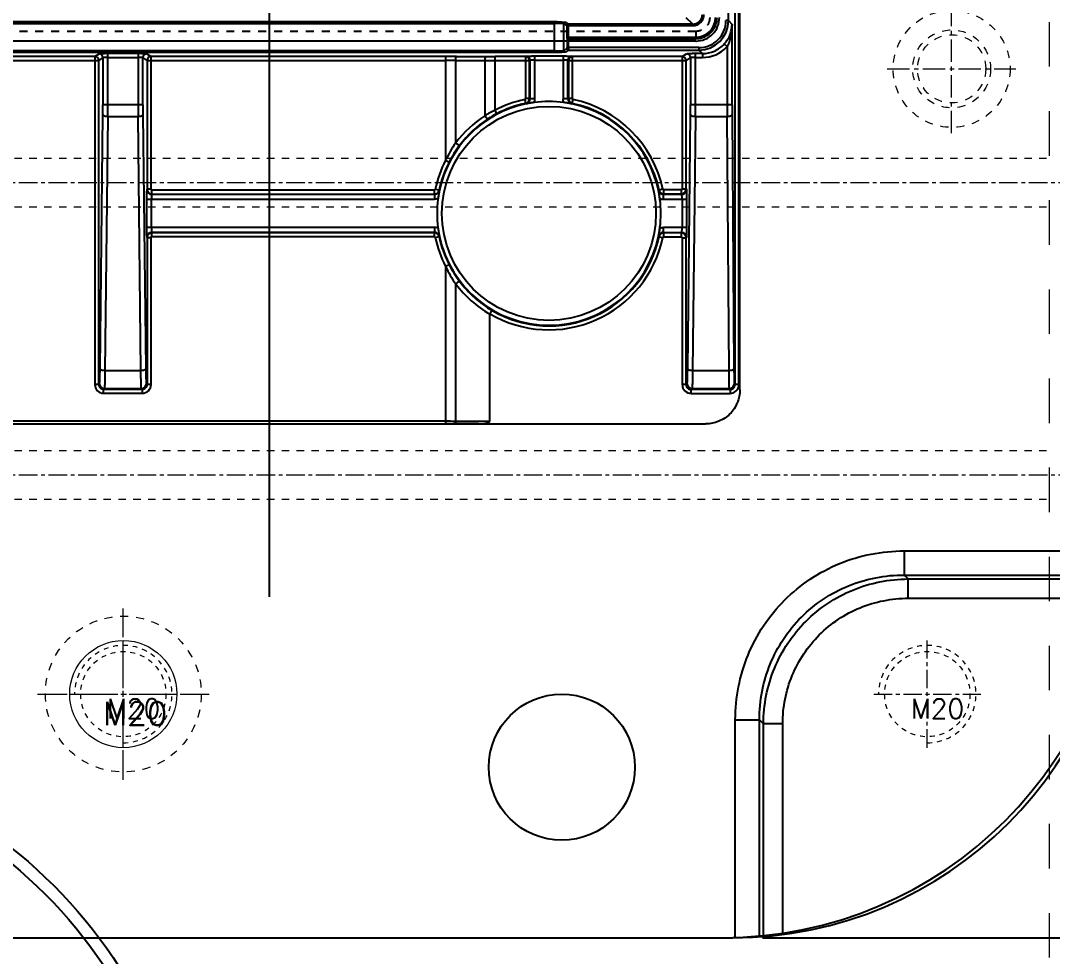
# Model space of a CAD drawing. Header units: millimetres. Extents: x -1265 to 1982, y -12197 to 1934.
# Drawn here: x 100.1 to 311.8, y -1435.3 to -1243.2 of the extents above; entities that cross this region are included whole.
import ezdxf

# ---------------------------------------------------------------- set-up
doc = ezdxf.new("R2010")
doc.units = ezdxf.units.MM
doc.header["$LTSCALE"] = 16.335
doc.header["$PDMODE"] = 3
doc.header["$PDSIZE"] = 0.3125
doc.linetypes.add('CENTER', pattern=[0.6, 0.375, -0.075, 0.075, -0.075])
doc.linetypes.add('HIDDEN', pattern=[0.2, 0.1, -0.1])
doc.layers.get('0').update_dxf_attribs({"linetype": 'CONTINUOUS'})
doc.layers.get('Defpoints').update_dxf_attribs({"linetype": 'CONTINUOUS'})
for name, color, linetype, lineweight in [('cool', 153, 'HIDDEN', 9), ('moldbase', 7, 'CONTINUOUS', 20), ('screw', 33, 'CONTINUOUS', 13)]:
    doc.layers.add(name, color=color, linetype=linetype, lineweight=lineweight)
doc.layers.add('DEFAULT_2', color=8, linetype='HIDDEN')
doc.styles.get("Standard").update_dxf_attribs({"font": 'txt', "width": 0.8})
doc.styles.add('TXT', font='txt.shx', dxfattribs={"bigfont": 'gbcbig.shx'})
doc.dimstyles.new('11', dxfattribs={"dimtxt": 8, "dimasz": 8, "dimexe": 0, "dimexo": 0, "dimgap": 0, "dimtad": 0, "dimdsep": 46, "dimtxsty": 'Standard', "dimcen": 0, "dimclrd": 4, "dimclre": 4, "dimclrt": 6, "dimazin": 0, "dimtp": 0.01, "dimtm": 0.01, "dimtfac": 1, "dimtofl": 0, "dimtmove": 0, "dimatfit": 3, "dimfxl": 0, "dimtolj": 1, "dimarcsym": 0})

# ---------------------------------------------------------------- blocks, each defined once
blk = doc.blocks.new('*D45')
at = {"color": 4, "lineweight": -2}
for p, q in [((256.15, -831.43), (364.74, -831.43)), ((364.74, -839.43), (364.74, -1107.64)), ((364.74, -1423.43), (364.74, -1122.58)), ((252.35, -1431.43), (364.74, -1431.43))]:
    blk.add_line(p, q, dxfattribs=at)
at = {"color": 4}
for points in [[(363.4, -839.43), (366.07, -839.43), (364.74, -831.43)], [(363.4, -1423.43), (366.07, -1423.43), (364.74, -1431.43)]]:
    blk.add_solid(points, dxfattribs=at)
at = {"layer": 'Defpoints', "color": 0}
for p in [(256.15, -831.43), (252.35, -1431.43), (364.74, -1431.43)]:
    blk.add_point(p, dxfattribs=at)
at = {"color": 6, "insert": (364.74, -1115.11), "char_height": 8, "attachment_point": 5, "rotation": 90}
blk.add_mtext('\\A1;600', dxfattribs=at)
blk = doc.blocks.new('2')
at = {"layer": 'moldbase', "color": 1, "linetype": 'CENTER', "ltscale": 0.746373}
for p, q in [((291.15, -1266.3), (291.15, -1239.9)), ((277.95, -1253.1), (304.35, -1253.1))]:
    blk.add_line(p, q, dxfattribs=at)
at = {"layer": 'moldbase', "color": 8, "linetype": 'HIDDEN', "ltscale": 0.995164}
for radius in [12, 8, 7]:
    blk.add_circle((291.15, -1253.1), radius, dxfattribs=at)
blk = doc.blocks.new('screw_m20_g')
at = {"layer": 'screw', "color": 1, "linetype": 'CENTER', "ltscale": 0.621977}
for p, q in [((0, -11), (0, 11)), ((-11, 0), (11, 0))]:
    blk.add_line(p, q, dxfattribs=at)
at = {"layer": 'screw', "linetype": 'HIDDEN', "ltscale": 0.621977}
blk.add_circle((0, 0), 8.75, dxfattribs=at)
at = {"layer": 'screw', "color": 92, "linetype": 'HIDDEN', "ltscale": 0.621977}
blk.add_arc((0, 0), 10, 270, 180, dxfattribs=at)
at = {"layer": 'screw', "color": 6, "style": 'TXT'}
blk.add_text('M20', height=4, dxfattribs=at).set_placement((-3.4, -5))
blk = doc.blocks.new('screw_m20_i')
at = {"layer": 'screw', "color": 1, "linetype": 'CENTER', "ltscale": 0.995164}
for p, q in [((0, -17.6), (0, 17.6)), ((-17.6, 0), (17.6, 0))]:
    blk.add_line(p, q, dxfattribs=at)
at = {"layer": 'screw', "color": 8, "linetype": 'HIDDEN', "ltscale": 0.995164}
blk.add_circle((0, 0), 16, dxfattribs=at)
at = {"layer": 'screw', "color": 33}
blk.add_circle((0, 0), 11, dxfattribs=at)
at = {"layer": 'screw', "color": 6, "style": 'TXT'}
blk.add_text('M20', height=4.8, dxfattribs=at).set_placement((-4.16, -6.4))
blk = doc.blocks.new('06')
at = {"layer": 'cool', "ltscale": 0.932966}
for p, q in [((-3287.69, 1844.03), (-2736.35, 1844.03)), ((-3287.69, 1834.03), (-2736.35, 1834.03))]:
    blk.add_line(p, q, dxfattribs=at)
at = {"layer": 'cool', "color": 1, "linetype": 'CENTER', "ltscale": 0.621977}
blk.add_line((-3302.02, 1839.03), (-2722.02, 1839.03), dxfattribs=at)

msp = doc.modelspace()

# ---------------------------------------------------------------- linework, layer by layer
at = {"color": 2}
msp.add_line((151.154, -1361.434), (151.154, -901.434), dxfattribs=at)
at = {"color": 7, "linetype": 'Continuous'}
for p, q in [((245.324, -1243.195), (245.324, -926.358)), ((247.706, -1318.944), (247.706, -1239.546)), ((238.011, -1243.921), (236.699, -1242.608)), ((246.687, -1241.487), (246.687, -1317.916)), ((247.491, -1317.915), (247.491, -1241.487)), ((209.568, -1243.474), (-1.586, -1243.474)), ((-1.586, -1243.775), (209.568, -1243.775)), ((209.568, -1243.474), (209.568, -1249.689)), ((211.577, -1249.348), (211.577, -1243.814)), ((212.19, -1244.222), (211.647, -1243.861)), ((211.879, -1243.513), (212.491, -1243.921)), ((212.19, -1244.222), (238.011, -1244.222)), ((212.19, -1244.222), (212.19, -1246.878)), ((238.011, -1243.921), (212.491, -1243.921)), ((212.491, -1246.581), (212.491, -1243.921)), ((238.011, -1243.921), (238.011, -1244.222)), ((245.324, -1243.195), (244.822, -1243.195)), ((245.324, -1243.195), (246.087, -1243.958)), ((246.087, -1260.489), (246.087, -1243.958)), ((212.221, -1246.899), (238.678, -1246.899)), ((212.221, -1246.899), (212.221, -1248.722)), ((212.491, -1246.581), (238.662, -1246.581)), ((212.523, -1248.722), (212.523, -1246.639)), ((238.678, -1247.399), (-23.127, -1247.399)), ((211.647, -1249.302), (212.216, -1248.923)), ((212.517, -1249.224), (211.879, -1249.65)), ((239.295, -1248.722), (212.221, -1248.722)), ((212.517, -1249.224), (239.295, -1249.224)), ((239.295, -1248.722), (239.295, -1249.224)), ((240.027, -1249.956), (239.302, -1249.231)), ((244.487, -1247.983), (245.082, -1248.524)), ((245.082, -1248.524), (245.082, -1260.489)), ((209.568, -1249.388), (-1.586, -1249.388)), ((-1.586, -1249.689), (209.568, -1249.689)), ((115.313, -1250.558), (2.667, -1250.558)), ((2.667, -1251.362), (116.116, -1251.362)), ((115.313, -1250.558), (116.169, -1249.987)), ((115.313, -1250.558), (115.313, -1317.871)), ((116.973, -1250.791), (116.116, -1251.362)), ((116.116, -1317.871), (116.116, -1251.362)), ((116.973, -1250.791), (116.973, -1260.489)), ((124.175, -1249.956), (117.978, -1249.956)), ((117.978, -1260.489), (117.978, -1249.956)), ((117.978, -1250.76), (124.175, -1250.76)), ((124.175, -1249.956), (124.175, -1260.489)), ((126.036, -1251.362), (125.179, -1250.791)), ((125.179, -1260.489), (125.179, -1250.791)), ((125.983, -1249.987), (126.84, -1250.558)), ((126.036, -1251.362), (187.292, -1251.362)), ((126.036, -1251.362), (126.036, -1277.802)), ((187.292, -1250.558), (126.84, -1250.558)), ((126.84, -1277.802), (126.84, -1250.558)), ((187.292, -1250.558), (187.292, -1271.865)), ((189.381, -1251.366), (195.355, -1251.388)), ((189.381, -1268.28), (189.381, -1251.366)), ((189.548, -1250.562), (195.522, -1250.584)), ((195.355, -1251.388), (195.355, -1262.708)), ((203.708, -1250.587), (197.444, -1250.587)), ((197.444, -1261.58), (197.444, -1250.587)), ((197.444, -1251.391), (204.512, -1251.391)), ((203.708, -1250.587), (203.814, -1250.516)), ((203.708, -1250.587), (203.708, -1259.187)), ((204.512, -1259.187), (204.512, -1251.391)), ((204.618, -1251.32), (204.618, -1259.274)), ((211.4, -1250.486), (205.623, -1250.486)), ((205.623, -1259.274), (205.623, -1250.486)), ((205.623, -1251.29), (211.4, -1251.29)), ((211.4, -1250.486), (211.4, -1259.274)), ((212.404, -1259.274), (212.404, -1251.32)), ((212.511, -1251.391), (236.672, -1251.391)), ((212.511, -1251.391), (212.511, -1259.187)), ((213.208, -1250.516), (213.314, -1250.587)), ((235.868, -1250.587), (213.314, -1250.587)), ((213.314, -1259.187), (213.314, -1250.587)), ((235.868, -1250.587), (236.769, -1249.987)), ((235.868, -1250.587), (235.868, -1277.757)), ((237.573, -1250.791), (236.672, -1251.391)), ((236.672, -1277.757), (236.672, -1251.391)), ((237.573, -1250.791), (237.573, -1260.489)), ((240.027, -1249.956), (238.578, -1249.956)), ((238.578, -1260.489), (238.578, -1249.956)), ((238.578, -1250.76), (240.027, -1250.76)), ((240.027, -1249.956), (240.027, -1250.76)), ((203.549, -1259.384), (203.716, -1260.17)), ((204.512, -1259.187), (203.708, -1259.187)), ((205.623, -1259.274), (204.618, -1259.274)), ((212.404, -1259.274), (211.4, -1259.274)), ((213.314, -1259.187), (212.511, -1259.187)), ((213.307, -1260.17), (213.474, -1259.384)), ((125.179, -1260.489), (116.973, -1260.489)), ((197.816, -1262.292), (197.444, -1261.58)), ((203.716, -1260.17), (203.819, -1260.257)), ((213.204, -1260.257), (213.307, -1260.17)), ((246.087, -1260.489), (237.573, -1260.489)), ((116.383, -1314.659), (116.963, -1262.449)), ((117.967, -1262.841), (117.388, -1315.051)), ((117.967, -1262.841), (124.185, -1262.841)), ((124.764, -1315.051), (124.185, -1262.841)), ((125.19, -1262.449), (125.769, -1314.66)), ((236.983, -1314.659), (237.563, -1262.449)), ((238.567, -1262.841), (237.988, -1315.051)), ((238.567, -1262.841), (245.089, -1262.841)), ((245.475, -1315.051), (245.089, -1262.841)), ((246.094, -1262.449), (246.48, -1314.659)), ((187.292, -1271.865), (188.007, -1272.232)), ((126.036, -1277.802), (125.974, -1277.864)), ((126.84, -1277.802), (126.036, -1277.802)), ((127.041, -1278.806), (126.979, -1278.868)), ((185.024, -1278.868), (126.979, -1278.868)), ((184.974, -1278.003), (127.041, -1278.003)), ((127.041, -1278.806), (127.041, -1278.003)), ((127.041, -1278.806), (184.974, -1278.806)), ((184.974, -1278.003), (184.974, -1278.806)), ((185.024, -1278.868), (185.024, -1279.873)), ((185.957, -1278.009), (185.17, -1277.843)), ((186.007, -1278.069), (185.957, -1278.009)), ((231.102, -1277.966), (231.015, -1278.069)), ((231.889, -1277.799), (231.102, -1277.966)), ((235.774, -1278.868), (231.999, -1278.868)), ((231.999, -1279.873), (231.999, -1278.868)), ((235.667, -1277.958), (232.085, -1277.958)), ((232.085, -1278.762), (232.085, -1277.958)), ((232.085, -1278.762), (235.667, -1278.762)), ((235.667, -1277.958), (235.667, -1278.762)), ((235.774, -1278.868), (235.667, -1278.762)), ((236.672, -1277.757), (235.868, -1277.757)), ((236.778, -1277.864), (236.672, -1277.757)), ((125.923, -1279.873), (185.024, -1279.873)), ((125.923, -1279.873), (125.923, -1285.65)), ((126.928, -1285.65), (126.928, -1279.873)), ((231.999, -1279.873), (236.829, -1279.873)), ((235.825, -1279.873), (235.825, -1285.65)), ((236.829, -1285.65), (236.829, -1279.873)), ((185.024, -1285.65), (125.923, -1285.65)), ((126.979, -1286.654), (185.024, -1286.654)), ((126.979, -1286.654), (127.041, -1286.716)), ((184.974, -1286.716), (127.041, -1286.716)), ((127.041, -1287.52), (127.041, -1286.716)), ((184.974, -1286.716), (184.974, -1287.52)), ((185.024, -1285.65), (185.024, -1286.654)), ((236.829, -1285.65), (231.999, -1285.65)), ((231.999, -1286.654), (231.999, -1285.65)), ((231.999, -1286.654), (235.774, -1286.654)), ((235.667, -1286.761), (232.085, -1286.761)), ((232.085, -1287.564), (232.085, -1286.761)), ((235.667, -1286.761), (235.774, -1286.654)), ((235.667, -1286.761), (235.667, -1287.564)), ((125.974, -1287.659), (126.036, -1287.721)), ((126.036, -1287.721), (126.84, -1287.721)), ((126.036, -1287.721), (126.036, -1317.871)), ((126.84, -1317.871), (126.84, -1287.721)), ((127.041, -1287.52), (184.974, -1287.52)), ((185.17, -1287.679), (185.957, -1287.514)), ((185.957, -1287.514), (186.007, -1287.454)), ((231.015, -1287.454), (231.102, -1287.557)), ((231.102, -1287.557), (231.889, -1287.724)), ((232.085, -1287.564), (235.667, -1287.564)), ((235.868, -1287.765), (236.672, -1287.765)), ((235.868, -1287.765), (235.868, -1317.916)), ((236.672, -1287.765), (236.778, -1287.659)), ((236.672, -1317.916), (236.672, -1287.765)), ((188.007, -1293.29), (187.292, -1293.658)), ((187.292, -1293.658), (187.292, -1325.944)), ((189.381, -1325.447), (189.381, -1297.242)), ((196.388, -1325.486), (196.388, -1303.453)), ((124.764, -1315.051), (117.388, -1315.051)), ((245.475, -1315.051), (237.988, -1315.051)), ((116.116, -1317.871), (115.313, -1317.871)), ((116.116, -1317.871), (116.266, -1317.722)), ((117.27, -1318.727), (117.121, -1318.876)), ((125.031, -1318.876), (117.121, -1318.876)), ((117.121, -1319.68), (117.121, -1318.876)), ((117.27, -1318.727), (124.882, -1318.727)), ((125.031, -1318.876), (124.882, -1318.727)), ((125.031, -1318.876), (125.031, -1319.68)), ((125.887, -1317.722), (126.036, -1317.871)), ((126.84, -1317.871), (126.036, -1317.871)), ((236.672, -1317.916), (235.868, -1317.916)), ((236.672, -1317.916), (236.866, -1317.722)), ((237.87, -1318.727), (237.676, -1318.921)), ((245.683, -1318.921), (237.676, -1318.921)), ((237.676, -1319.724), (237.676, -1318.921)), ((237.87, -1318.727), (245.554, -1318.727)), ((245.683, -1318.921), (245.554, -1318.727)), ((245.683, -1318.921), (245.683, -1319.724)), ((246.558, -1317.722), (246.687, -1317.916)), ((247.491, -1317.916), (246.687, -1317.916)), ((117.121, -1319.68), (125.031, -1319.68)), ((237.676, -1319.724), (245.683, -1319.724)), ((187.292, -1325.442), (2.667, -1325.442)), ((196.388, -1325.486), (189.381, -1325.447)), ((-167.361, -1325.976), (240.674, -1325.976)), ((2.667, -1325.944), (187.292, -1325.944)), ((194.032, -1325.976), (189.276, -1325.95)), ((281.416, -1352.037), (326.112, -1352.037)), ((281.416, -1352.037), (281.416, -1356.988)), ((281.416, -1356.988), (325.805, -1356.988)), ((282.234, -1357.806), (281.416, -1356.988)), ((282.234, -1357.806), (325.725, -1357.806)), ((282.234, -1361.767), (282.234, -1357.806)), ((282.234, -1361.767), (325.221, -1361.767)), ((246.757, -1386.696), (251.708, -1386.696)), ((246.757, -1431.392), (246.757, -1386.696)), ((252.526, -1387.514), (251.708, -1386.696)), ((251.708, -1431.085), (251.708, -1386.696)), ((256.487, -1387.514), (252.526, -1387.514)), ((252.526, -1431.005), (252.526, -1387.514)), ((256.487, -1430.501), (256.487, -1387.514)), ((87.621, -1431.434), (244.154, -1431.434))]:
    msp.add_line(p, q, dxfattribs=at)
msp.add_line((-173.846, -1431.434), (246.154, -1431.434))
msp.add_circle((208.511, -1282.761), 21.957, dxfattribs=at)
for centre, radius in [((211.154, -1396.434), 15), ((36.154, -1491.434), 100), ((36.154, -1491.434), 97.5), ((36.154, -1491.434), 79)]:
    msp.add_circle(centre, radius)
for centre, radius, start, end in [((238.011, -1241.911), 2.311, 269.99614, 0.00386), ((238.011, -1241.911), 2.009, 269.99269, 0.00731), ((238.678, -1242.578), 4.821, 269.99749, 0.00252), ((238.645, -1242.573), 4.353, 342.00937, 359.9352), ((209.571, -1369.993), 126.52, 89.60421, 90.00138), ((209.579, -1336.174), 92.399, 89.53757, 90.00648), ((209.941, -1297.941), 54.164, 88.91028, 89.59403), ((209.884, -1324.613), 81.138, 89.08384, 89.60348), ((211.879, -1243.814), 0.302, 90.03704, 179.97387), ((239.295, -1243.195), 5.526, 269.99449, 0.00552), ((239.295, -1243.195), 6.029, 269.99874, 359.93475), ((238.676, -1242.577), 4.322, 288.0676, 341.93018), ((238.673, -1242.546), 4.353, 270.06477, 287.98843), ((205.975, -1248.724), 6.246, 359.11668, 0.01917), ((238.678, -1242.621), 4.777, 270.00067, 271.4915), ((240.028, -1243.928), 6.832, 269.99277, 316.79272), ((240.088, -1243.983), 6.75, 316.77889, 317.71578), ((115.312, -1251.362), 0.804, 0.02688, 89.96221), ((116.169, -1250.791), 0.804, 0.02613, 89.96296), ((117.963, -1345.382), 95.426, 89.99116, 90.40326), ((124.177, -1348.974), 99.018, 89.60421, 90.00138), ((124.191, -1278.527), 27.767, 89.01216, 90.03328), ((125.984, -1250.791), 0.804, 90.03704, 179.97387), ((126.84, -1251.362), 0.804, 90.03779, 179.97312), ((187.295, -1863.108), 612.551, 89.789264, 90.000288), ((187.306, -1771.457), 520.095, 89.77144, 90.00157), ((197.44, -634.502), 616.889, 269.806309, 270.00033), ((197.43, -734.178), 516.409, 269.7883, 270.00153), ((203.707, -1251.392), 0.804, 0.02688, 89.96221), ((203.814, -1251.321), 0.804, 0.02613, 89.96296), ((205.608, -1345.912), 95.426, 89.99116, 90.40326), ((209.569, -1154.679), 94.709, 269.99924, 270.45671), ((209.587, -1127.757), 121.932, 269.99115, 270.40327), ((209.994, -1178.147), 71.54, 270.36167, 270.95102), ((211.402, -1349.504), 99.018, 89.60421, 90.00138), ((211.416, -1279.057), 27.767, 89.01216, 90.03328), ((213.208, -1251.321), 0.804, 90.03704, 179.97387), ((213.315, -1251.391), 0.804, 90.0193, 179.99161), ((235.868, -1251.391), 0.804, 359.99885, 89.99024), ((236.769, -1250.791), 0.804, 0.02613, 89.96296), ((238.563, -1345.382), 95.426, 89.99116, 90.40326), ((208.511, -1282.761), 23.898, 101.98458, 117.58724), ((203.507, -1259.187), 1.005, 281.99885, 359.9846), ((208.512, -1282.756), 22.957, 82.43338, 97.56662), ((213.516, -1259.187), 1.005, 180.0149, 258.00112), ((208.511, -1282.761), 23.898, 11.98458, 78.01542), ((-57.68, -1260.54), 174.653, 359.37374, 0.01683), ((-144.082, -1260.504), 262.059, 359.48891, 0.00323), ((375.685, -1260.551), 251.511, 179.98599, 180.52187), ((307.167, -1260.501), 181.988, 179.99613, 180.6133), ((208.509, -1282.759), 22.959, 101.97042, 168.23049), ((208.397, -1284.375), 25.289, 115.66391, 121.04388), ((208.511, -1282.761), 23.094, 101.98458, 117.58724), ((208.591, -1283.142), 23.35, 97.49264, 99.31882), ((208.521, -1282.683), 22.883, 80.72018, 82.43268), ((208.513, -1282.759), 22.959, 11.76748, 78.23049), ((208.511, -1282.761), 23.094, 11.98458, 78.01542), ((62.92, -1260.54), 174.653, 359.37374, 0.01683), ((-23.482, -1260.504), 262.059, 359.48891, 0.00323), ((622.38, -1260.551), 377.298, 179.99065, 180.34788), ((519.1, -1260.501), 273.013, 179.99742, 180.40882), ((208.47, -1282.757), 23.958, 123.19027, 142.82363), ((208.673, -1282.792), 23.203, 123.22938, 142.81211), ((208.013, -1281.801), 22.013, 117.59668, 123.20775), ((209.545, -1282.434), 24.636, 144.93434, 154.59378), ((208.958, -1283.001), 23.557, 142.82609, 152.79634), ((208.511, -1282.761), 23.853, 152.81893, 168.10172), ((208.511, -1282.761), 23.05, 152.81893, 168.10172), ((126.98, -1277.863), 1.005, 180.04737, 269.95262), ((127.041, -1277.802), 1.005, 180.01848, 269.98152), ((184.973, -1277.802), 1.005, 270.01514, 348.08677), ((232.085, -1277.757), 1.005, 191.9989, 269.98516), ((235.667, -1277.757), 1.005, 270.01853, 359.98147), ((235.773, -1277.863), 1.005, 270.04737, 359.95263), ((208.604, -1282.761), 23.054, 172.91732, 187.08268), ((208.471, -1282.756), 22.922, 172.43339, 172.89009), ((208.433, -1282.751), 22.883, 170.72018, 172.43268), ((208.131, -1282.841), 23.35, 7.49264, 9.3188), ((208.551, -1282.756), 22.922, 7.10992, 7.56661), ((208.419, -1282.761), 23.054, 352.91732, 7.08268), ((126.98, -1287.66), 1.005, 90.04737, 179.95263), ((127.041, -1287.721), 1.005, 90.01853, 179.98147), ((184.973, -1287.721), 1.005, 11.91245, 89.98536), ((208.471, -1282.767), 22.922, 187.10992, 187.56661), ((208.511, -1282.761), 22.962, 187.56664, 189.25816), ((232.085, -1287.766), 1.005, 90.0154, 168.00115), ((208.189, -1282.689), 23.291, 350.69859, 352.50715), ((208.551, -1282.767), 22.922, 352.43339, 352.89008), ((235.667, -1287.766), 1.005, 0.01848, 89.98152), ((235.773, -1287.66), 1.005, 0.04737, 89.95262), ((208.511, -1282.761), 23.853, 191.89828, 207.18107), ((208.511, -1282.761), 23.05, 191.89828, 207.18107), ((208.511, -1282.761), 22.962, 191.88976, 270), ((208.511, -1282.761), 23.898, 239.57634, 348.01542), ((208.511, -1282.761), 23.094, 239.75063, 348.01542), ((208.512, -1282.763), 22.959, 270.27086, 348.23574), ((209.545, -1283.088), 24.636, 205.40619, 215.06569), ((208.958, -1282.521), 23.557, 207.20366, 217.17488), ((208.463, -1282.773), 23.948, 217.17325, 239.72085), ((208.692, -1282.708), 23.232, 217.2055, 239.43238), ((208.511, -1282.912), 22.811, 270.00002, 270.27571), ((117.121, -1317.872), 1.808, 179.98954, 270.01046), ((117.12, -1317.872), 1.004, 179.94748, 270.05252), ((117.271, -1317.722), 1.005, 180.0272, 269.9728), ((124.882, -1317.722), 1.005, 270.02722, 359.97278), ((125.032, -1317.872), 1.808, 269.98954, 0.01046), ((125.032, -1317.872), 1.004, 269.94748, 0.05252), ((237.676, -1317.916), 1.808, 179.99264, 270.00736), ((237.675, -1317.917), 1.004, 179.94748, 270.05252), ((237.871, -1317.722), 1.005, 180.0272, 269.9728), ((245.553, -1317.722), 1.005, 270.00638, 359.98271), ((245.683, -1317.916), 1.809, 270.00587, 0.01365), ((245.683, -1317.917), 1.004, 269.97916, 0.0492), ((187.295, -1723.667), 398.225, 89.69995, 90.00051), ((187.306, -1681.401), 355.457, 89.68241, 90.00229), ((244.154, -1349.434), 82, 270, 0)]:
    msp.add_arc(centre, radius, start, end, dxfattribs=at)
msp.add_arc((246.154, -1351.434), 80, 270, 0)
for centre, major_axis, ratio, start_param, end_param in [((238.661, -1242.561), (2.843, -2.843), 0.9996955, 5.497923, 7.0684476), ((193.97, -1325.474), (2.418, -0.013), 0.2078557, -1.5440317, 0.0011566)]:
    msp.add_ellipse(centre, major_axis=major_axis, ratio=ratio, start_param=start_param, end_param=end_param, dxfattribs=at)
for points, knots in [([(211.577, -1243.814), (211.573, -1243.811), (211.556, -1243.81), (211.523, -1243.805), (211.471, -1243.803), (211.368, -1243.797), (211.199, -1243.792), (211.054, -1243.788), (210.971, -1243.786)], [0, 0, 0, 0, 0.0251702, 0.0810344, 0.1666897, 0.28097, 0.5905534, 1, 1, 1, 1]), ([(211.181, -1243.485), (211.231, -1243.486), (211.399, -1243.489), (211.566, -1243.493), (211.683, -1243.498)], [0, 0, 0, 0, 0.3003847, 1, 1, 1, 1]), ([(211.683, -1243.498), (211.73, -1243.499), (211.791, -1243.501), (211.854, -1243.509), (211.874, -1243.51), (211.879, -1243.513)], [0, 0, 0, 0, 0.7148591, 0.911983, 1, 1, 1, 1]), ([(212.491, -1243.921), (212.439, -1243.921), (212.333, -1243.949), (212.256, -1244.027), (212.23, -1244.072)], [0, 0, 0, 0, 0.4999509, 1, 1, 1, 1]), ([(244.487, -1247.983), (245.003, -1247.417), (245.799, -1246.136), (246.08, -1244.66), (246.087, -1243.958)], [0, 0, 0, 0, 0.5217975, 1, 1, 1, 1]), ([(246.087, -1243.958), (246.083, -1244.744), (245.925, -1246.314), (245.435, -1247.826), (245.082, -1248.524)], [0, 0, 0, 0, 0.5010711, 1, 1, 1, 1]), ([(212.499, -1246.581), (212.413, -1246.581), (212.252, -1246.652), (212.191, -1246.809), (212.19, -1246.878)], [0, 0, 0, 0, 0.5543543, 1, 1, 1, 1]), ([(212.216, -1248.923), (212.218, -1248.921), (212.216, -1248.909), (212.222, -1248.878), (212.22, -1248.844), (212.22, -1248.82)], [0, 0, 0, 0, 0.08135, 0.2899358, 1, 1, 1, 1]), ([(212.216, -1248.923), (212.216, -1248.947), (212.23, -1249.048), (212.296, -1249.142), (212.363, -1249.181)], [0, 0, 0, 0, 0.2400869, 1, 1, 1, 1]), ([(212.523, -1248.722), (212.523, -1248.785), (212.522, -1248.902), (212.522, -1249.041), (212.52, -1249.131), (212.521, -1249.178), (212.517, -1249.206), (212.519, -1249.221), (212.517, -1249.224)], [0, 0, 0, 0, 0.3781758, 0.7010112, 0.8254163, 0.9186668, 0.9775719, 1, 1, 1, 1]), ([(240.027, -1249.956), (240.857, -1249.956), (242.532, -1249.591), (243.929, -1248.598), (244.487, -1247.983)], [0, 0, 0, 0, 0.500007, 1, 1, 1, 1]), ([(116.169, -1249.987), (116.176, -1249.982), (116.208, -1249.983), (116.269, -1249.975), (116.368, -1249.973), (116.499, -1249.969), (116.661, -1249.966), (116.929, -1249.961), (117.142, -1249.959), (117.291, -1249.958)], [0, 0, 0, 0, 0.0232552, 0.0792799, 0.1671443, 0.2851703, 0.4306184, 0.6005989, 1, 1, 1, 1]), ([(117.117, -1250.775), (117.083, -1250.777), (117.037, -1250.778), (116.991, -1250.786), (116.976, -1250.787), (116.973, -1250.791)], [0, 0, 0, 0, 0.7141644, 0.9129192, 1, 1, 1, 1]), ([(117.978, -1250.76), (117.892, -1250.76), (117.606, -1250.761), (117.319, -1250.765), (117.117, -1250.775)], [0, 0, 0, 0, 0.2971058, 1, 1, 1, 1]), ([(125.179, -1250.791), (125.177, -1250.787), (125.161, -1250.786), (125.134, -1250.781), (125.089, -1250.778), (125.002, -1250.773), (124.86, -1250.768), (124.738, -1250.765), (124.67, -1250.764)], [0, 0, 0, 0, 0.0247506, 0.0812364, 0.1682682, 0.2842141, 0.596024, 1, 1, 1, 1]), ([(124.861, -1249.958), (124.963, -1249.959), (125.286, -1249.962), (125.609, -1249.966), (125.83, -1249.975)], [0, 0, 0, 0, 0.3160778, 1, 1, 1, 1]), ([(125.83, -1249.975), (125.867, -1249.976), (125.915, -1249.984), (125.971, -1249.979), (125.983, -1249.987)], [0, 0, 0, 0, 0.7152112, 1, 1, 1, 1]), ([(189.381, -1251.366), (189.381, -1251.267), (189.39, -1251.08), (189.421, -1250.825), (189.464, -1250.662), (189.519, -1250.564), (189.548, -1250.562)], [0, 0, 0, 0, 0.3513543, 0.6743492, 0.894609, 1, 1, 1, 1]), ([(195.522, -1250.584), (195.492, -1250.586), (195.436, -1250.683), (195.397, -1250.845), (195.363, -1251.099), (195.355, -1251.286), (195.355, -1251.388)], [0, 0, 0, 0, 0.107874, 0.3255378, 0.637612, 1, 1, 1, 1]), ([(203.814, -1250.516), (203.822, -1250.512), (203.854, -1250.513), (203.914, -1250.505), (204.013, -1250.503), (204.144, -1250.499), (204.306, -1250.496), (204.574, -1250.491), (204.787, -1250.489), (204.936, -1250.488)], [0, 0, 0, 0, 0.0232552, 0.0792799, 0.1671443, 0.2851703, 0.4306184, 0.6005989, 1, 1, 1, 1]), ([(204.762, -1251.305), (204.728, -1251.307), (204.682, -1251.308), (204.637, -1251.316), (204.621, -1251.317), (204.618, -1251.32)], [0, 0, 0, 0, 0.714164, 0.9129187, 1, 1, 1, 1]), ([(205.623, -1251.29), (205.538, -1251.29), (205.251, -1251.291), (204.964, -1251.294), (204.762, -1251.305)], [0, 0, 0, 0, 0.2971066, 1, 1, 1, 1]), ([(210.324, -1249.384), (210.439, -1249.384), (210.8, -1249.379), (211.161, -1249.375), (211.408, -1249.363)], [0, 0, 0, 0, 0.3172829, 1, 1, 1, 1]), ([(211.879, -1249.65), (211.874, -1249.653), (211.855, -1249.654), (211.818, -1249.659), (211.758, -1249.661), (211.64, -1249.667), (211.445, -1249.672), (211.277, -1249.676), (211.181, -1249.678)], [0, 0, 0, 0, 0.0244535, 0.0791294, 0.1636222, 0.2773252, 0.58841, 1, 1, 1, 1]), ([(211.408, -1249.363), (211.448, -1249.361), (211.501, -1249.36), (211.556, -1249.352), (211.573, -1249.351), (211.577, -1249.348)], [0, 0, 0, 0, 0.7115677, 0.9104021, 1, 1, 1, 1]), ([(211.732, -1249.611), (211.708, -1249.598), (211.623, -1249.536), (211.577, -1249.425), (211.577, -1249.348)], [0, 0, 0, 0, 0.2602072, 1, 1, 1, 1]), ([(212.404, -1251.32), (212.401, -1251.317), (212.386, -1251.316), (212.359, -1251.311), (212.314, -1251.308), (212.227, -1251.303), (212.085, -1251.298), (211.963, -1251.295), (211.894, -1251.294)], [0, 0, 0, 0, 0.0247506, 0.0812364, 0.1682682, 0.2842141, 0.596024, 1, 1, 1, 1]), ([(212.086, -1250.488), (212.188, -1250.489), (212.511, -1250.492), (212.834, -1250.496), (213.055, -1250.505)], [0, 0, 0, 0, 0.3160778, 1, 1, 1, 1]), ([(213.055, -1250.505), (213.091, -1250.506), (213.14, -1250.514), (213.196, -1250.508), (213.208, -1250.516)], [0, 0, 0, 0, 0.7152112, 1, 1, 1, 1]), ([(236.769, -1249.987), (236.776, -1249.982), (236.808, -1249.983), (236.869, -1249.975), (236.968, -1249.973), (237.099, -1249.969), (237.261, -1249.966), (237.529, -1249.961), (237.742, -1249.959), (237.891, -1249.958)], [0, 0, 0, 0, 0.0232552, 0.0792799, 0.1671443, 0.2851703, 0.4306184, 0.6005989, 1, 1, 1, 1]), ([(237.717, -1250.775), (237.683, -1250.777), (237.637, -1250.778), (237.591, -1250.786), (237.576, -1250.787), (237.573, -1250.791)], [0, 0, 0, 0, 0.7141644, 0.9129192, 1, 1, 1, 1]), ([(238.578, -1250.76), (238.492, -1250.76), (238.206, -1250.761), (237.919, -1250.765), (237.717, -1250.775)], [0, 0, 0, 0, 0.2971058, 1, 1, 1, 1]), ([(203.549, -1259.384), (203.592, -1259.375), (203.674, -1259.322), (203.708, -1259.232), (203.708, -1259.187)], [0, 0, 0, 0, 0.499999, 1, 1, 1, 1]), ([(203.819, -1260.257), (203.967, -1260.226), (204.252, -1260.095), (204.45, -1259.85), (204.516, -1259.714)], [0, 0, 0, 0, 0.5004622, 1, 1, 1, 1]), ([(213.314, -1259.187), (213.314, -1259.232), (213.349, -1259.322), (213.43, -1259.375), (213.474, -1259.384)], [0, 0, 0, 0, 0.5000039, 1, 1, 1, 1]), ([(205.546, -1259.992), (205.379, -1260.013), (204.801, -1260.092), (204.226, -1260.184), (203.819, -1260.257)], [0, 0, 0, 0, 0.2904777, 1, 1, 1, 1]), ([(213.204, -1260.257), (213.086, -1260.236), (212.532, -1260.14), (211.975, -1260.057), (211.535, -1259.999)], [0, 0, 0, 0, 0.2120644, 1, 1, 1, 1]), ([(116.963, -1262.449), (116.966, -1262.506), (117.058, -1262.633), (117.287, -1262.742), (117.602, -1262.821), (117.841, -1262.84), (117.967, -1262.841)], [0, 0, 0, 0, 0.1489781, 0.3711941, 0.6657324, 1, 1, 1, 1]), ([(124.185, -1262.841), (124.312, -1262.84), (124.55, -1262.822), (124.865, -1262.741), (125.093, -1262.633), (125.188, -1262.506), (125.19, -1262.449)], [0, 0, 0, 0, 0.3340306, 0.6280518, 0.8509778, 1, 1, 1, 1]), ([(195.355, -1262.707), (195.411, -1262.797), (195.528, -1262.968), (195.696, -1263.185), (195.832, -1263.323), (195.914, -1263.378), (195.949, -1263.387), (195.959, -1263.382)], [0, 0, 0, 0, 0.3448962, 0.6725268, 0.8970782, 0.9629528, 1, 1, 1, 1]), ([(237.563, -1262.449), (237.566, -1262.506), (237.658, -1262.633), (237.887, -1262.742), (238.202, -1262.821), (238.441, -1262.84), (238.567, -1262.841)], [0, 0, 0, 0, 0.1489781, 0.3711941, 0.6657324, 1, 1, 1, 1]), ([(245.089, -1262.841), (245.216, -1262.841), (245.456, -1262.823), (245.771, -1262.743), (246, -1262.635), (246.093, -1262.506), (246.094, -1262.449)], [0, 0, 0, 0, 0.3349852, 0.6293742, 0.8515706, 1, 1, 1, 1]), ([(189.381, -1268.281), (189.466, -1268.349), (189.639, -1268.477), (189.851, -1268.621), (190.005, -1268.71), (190.09, -1268.751), (190.144, -1268.77), (190.179, -1268.775), (190.187, -1268.769)], [0, 0, 0, 0, 0.3448612, 0.6774511, 0.8069616, 0.9044368, 0.9685184, 1, 1, 1, 1]), ([(125.974, -1277.864), (125.971, -1277.867), (125.968, -1277.885), (125.963, -1277.917), (125.959, -1277.968), (125.952, -1278.071), (125.944, -1278.24), (125.937, -1278.487), (125.931, -1278.786), (125.925, -1279.253), (125.923, -1279.62), (125.923, -1279.873)], [0, 0, 0, 0, 0.0076117, 0.0242119, 0.0497761, 0.0841487, 0.178156, 0.3025204, 0.4527964, 0.6235344, 1, 1, 1, 1]), ([(126.84, -1277.802), (126.84, -1277.853), (126.887, -1277.956), (126.99, -1278.003), (127.041, -1278.003)], [0, 0, 0, 0, 0.5000006, 1, 1, 1, 1]), ([(126.979, -1278.868), (126.971, -1278.872), (126.968, -1278.907), (126.956, -1278.962), (126.949, -1279.058), (126.941, -1279.18), (126.936, -1279.33), (126.929, -1279.563), (126.928, -1279.747), (126.928, -1279.873)], [0, 0, 0, 0, 0.0260501, 0.08694, 0.1805901, 0.3041965, 0.4542335, 0.6246642, 1, 1, 1, 1]), ([(184.974, -1278.003), (185.018, -1278.003), (185.109, -1277.968), (185.161, -1277.887), (185.17, -1277.843)], [0, 0, 0, 0, 0.5000003, 1, 1, 1, 1]), ([(186.007, -1278.069), (185.986, -1278.186), (185.89, -1278.741), (185.807, -1279.298), (185.749, -1279.738)], [0, 0, 0, 0, 0.2120644, 1, 1, 1, 1]), ([(231.281, -1279.797), (231.259, -1279.629), (231.18, -1279.051), (231.089, -1278.476), (231.015, -1278.069)], [0, 0, 0, 0, 0.2904777, 1, 1, 1, 1]), ([(231.015, -1278.069), (231.046, -1278.217), (231.178, -1278.502), (231.422, -1278.7), (231.558, -1278.766)], [0, 0, 0, 0, 0.5004622, 1, 1, 1, 1]), ([(231.889, -1277.799), (231.898, -1277.842), (231.95, -1277.924), (232.041, -1277.958), (232.085, -1277.958)], [0, 0, 0, 0, 0.4999961, 1, 1, 1, 1]), ([(235.667, -1277.958), (235.718, -1277.958), (235.821, -1277.911), (235.868, -1277.808), (235.868, -1277.757)], [0, 0, 0, 0, 0.5000024, 1, 1, 1, 1]), ([(235.825, -1279.873), (235.825, -1279.747), (235.823, -1279.563), (235.817, -1279.33), (235.811, -1279.18), (235.803, -1279.058), (235.796, -1278.962), (235.785, -1278.907), (235.781, -1278.872), (235.774, -1278.868)], [0, 0, 0, 0, 0.3753385, 0.545768, 0.6958036, 0.8194094, 0.9130595, 0.9739498, 1, 1, 1, 1]), ([(236.829, -1279.873), (236.829, -1279.62), (236.828, -1279.253), (236.821, -1278.786), (236.815, -1278.487), (236.808, -1278.24), (236.801, -1278.071), (236.794, -1277.968), (236.79, -1277.917), (236.784, -1277.885), (236.782, -1277.867), (236.778, -1277.864)], [0, 0, 0, 0, 0.3764617, 0.5471998, 0.6974781, 0.821844, 0.915852, 0.9502246, 0.9757885, 0.9923884, 1, 1, 1, 1]), ([(125.923, -1285.65), (125.923, -1285.902), (125.925, -1286.269), (125.931, -1286.737), (125.937, -1287.035), (125.944, -1287.282), (125.952, -1287.452), (125.959, -1287.554), (125.963, -1287.606), (125.968, -1287.638), (125.971, -1287.655), (125.974, -1287.659)], [0, 0, 0, 0, 0.3764618, 0.5471999, 0.6974782, 0.821844, 0.915852, 0.9502246, 0.9757886, 0.9923884, 1, 1, 1, 1]), ([(126.928, -1285.65), (126.928, -1285.776), (126.929, -1285.959), (126.936, -1286.193), (126.941, -1286.342), (126.949, -1286.464), (126.956, -1286.56), (126.968, -1286.615), (126.971, -1286.65), (126.979, -1286.654)], [0, 0, 0, 0, 0.3753385, 0.545768, 0.6958036, 0.8194094, 0.9130595, 0.9739498, 1, 1, 1, 1]), ([(186.007, -1287.454), (185.976, -1287.306), (185.844, -1287.02), (185.6, -1286.822), (185.464, -1286.756)], [0, 0, 0, 0, 0.5004622, 1, 1, 1, 1]), ([(185.749, -1285.785), (185.77, -1285.948), (185.848, -1286.505), (185.936, -1287.061), (186.007, -1287.454)], [0, 0, 0, 0, 0.2913749, 1, 1, 1, 1]), ([(231.015, -1287.454), (231.037, -1287.333), (231.136, -1286.758), (231.222, -1286.182), (231.281, -1285.726)], [0, 0, 0, 0, 0.2113262, 1, 1, 1, 1]), ([(231.558, -1286.756), (231.422, -1286.822), (231.178, -1287.02), (231.046, -1287.306), (231.015, -1287.454)], [0, 0, 0, 0, 0.4995367, 1, 1, 1, 1]), ([(235.774, -1286.654), (235.781, -1286.65), (235.785, -1286.615), (235.796, -1286.56), (235.803, -1286.464), (235.811, -1286.342), (235.817, -1286.193), (235.823, -1285.959), (235.825, -1285.776), (235.825, -1285.65)], [0, 0, 0, 0, 0.0260501, 0.08694, 0.1805901, 0.3041965, 0.4542335, 0.6246642, 1, 1, 1, 1]), ([(236.778, -1287.659), (236.782, -1287.655), (236.784, -1287.638), (236.79, -1287.606), (236.794, -1287.554), (236.801, -1287.452), (236.808, -1287.282), (236.815, -1287.035), (236.821, -1286.737), (236.828, -1286.269), (236.829, -1285.902), (236.829, -1285.65)], [0, 0, 0, 0, 0.0076117, 0.0242119, 0.0497761, 0.0841487, 0.1781559, 0.3025204, 0.4527964, 0.6235343, 1, 1, 1, 1]), ([(127.041, -1287.52), (126.99, -1287.52), (126.887, -1287.567), (126.84, -1287.67), (126.84, -1287.721)], [0, 0, 0, 0, 0.5000024, 1, 1, 1, 1]), ([(185.17, -1287.679), (185.161, -1287.636), (185.109, -1287.554), (185.018, -1287.52), (184.974, -1287.52)], [0, 0, 0, 0, 0.4999966, 1, 1, 1, 1]), ([(232.085, -1287.564), (232.041, -1287.564), (231.95, -1287.599), (231.898, -1287.68), (231.889, -1287.724)], [0, 0, 0, 0, 0.500001, 1, 1, 1, 1]), ([(235.868, -1287.765), (235.868, -1287.715), (235.821, -1287.611), (235.718, -1287.564), (235.667, -1287.564)], [0, 0, 0, 0, 0.5000006, 1, 1, 1, 1]), ([(190.187, -1296.754), (190.179, -1296.747), (190.144, -1296.753), (190.09, -1296.772), (190.005, -1296.813), (189.851, -1296.901), (189.639, -1297.046), (189.466, -1297.174), (189.38, -1297.242)], [0, 0, 0, 0, 0.0314828, 0.0955695, 0.1930513, 0.3225679, 0.6551604, 1, 1, 1, 1]), ([(196.409, -1303.369), (196.46, -1303.282), (196.558, -1303.122), (196.68, -1302.937), (196.765, -1302.82), (196.814, -1302.76), (196.847, -1302.727), (196.87, -1302.709), (196.877, -1302.711)], [0, 0, 0, 0, 0.3730791, 0.6921579, 0.8158542, 0.9096514, 0.9709784, 1, 1, 1, 1]), ([(116.266, -1317.722), (116.271, -1317.717), (116.277, -1317.691), (116.286, -1317.645), (116.295, -1317.571), (116.308, -1317.425), (116.322, -1317.182), (116.338, -1316.824), (116.352, -1316.381), (116.37, -1315.65), (116.379, -1315.068), (116.383, -1314.659)], [0, 0, 0, 0, 0.0078591, 0.023725, 0.0477142, 0.0797764, 0.1675612, 0.2852196, 0.4304688, 0.6004477, 1, 1, 1, 1]), ([(117.388, -1315.051), (117.261, -1315.05), (117.023, -1315.031), (116.745, -1314.962), (116.566, -1314.879), (116.448, -1314.805), (116.385, -1314.716), (116.383, -1314.659)], [0, 0, 0, 0, 0.333635, 0.6275515, 0.748968, 0.8498153, 1, 1, 1, 1]), ([(125.769, -1314.659), (125.766, -1314.716), (125.673, -1314.842), (125.445, -1314.952), (125.13, -1315.031), (124.891, -1315.05), (124.764, -1315.051)], [0, 0, 0, 0, 0.1489774, 0.3711929, 0.665732, 1, 1, 1, 1]), ([(125.769, -1314.66), (125.774, -1315.068), (125.782, -1315.65), (125.8, -1316.381), (125.814, -1316.824), (125.83, -1317.182), (125.844, -1317.425), (125.858, -1317.571), (125.866, -1317.645), (125.875, -1317.691), (125.881, -1317.717), (125.887, -1317.722)], [0, 0, 0, 0, 0.3995498, 0.5695275, 0.714776, 0.8324347, 0.9202205, 0.9522835, 0.9762735, 0.9921401, 1, 1, 1, 1]), ([(236.866, -1317.722), (236.871, -1317.717), (236.877, -1317.691), (236.886, -1317.645), (236.895, -1317.571), (236.908, -1317.425), (236.922, -1317.182), (236.938, -1316.824), (236.952, -1316.381), (236.97, -1315.65), (236.979, -1315.068), (236.983, -1314.659)], [0, 0, 0, 0, 0.0078591, 0.023725, 0.0477142, 0.0797764, 0.1675612, 0.2852196, 0.4304688, 0.6004477, 1, 1, 1, 1]), ([(237.988, -1315.051), (237.861, -1315.05), (237.623, -1315.031), (237.345, -1314.962), (237.166, -1314.879), (237.048, -1314.805), (236.985, -1314.716), (236.983, -1314.659)], [0, 0, 0, 0, 0.333635, 0.6275515, 0.748968, 0.8498153, 1, 1, 1, 1]), ([(246.48, -1314.659), (246.478, -1314.715), (246.387, -1314.844), (246.158, -1314.953), (245.842, -1315.032), (245.602, -1315.05), (245.475, -1315.051)], [0, 0, 0, 0, 0.148342, 0.3699676, 0.6647722, 1, 1, 1, 1]), ([(246.48, -1314.659), (246.483, -1315.068), (246.489, -1315.65), (246.501, -1316.381), (246.51, -1316.823), (246.521, -1317.182), (246.53, -1317.424), (246.539, -1317.571), (246.544, -1317.644), (246.551, -1317.691), (246.554, -1317.716), (246.558, -1317.722)], [0, 0, 0, 0, 0.3998661, 0.5699701, 0.7153129, 0.8330229, 0.9207997, 0.9528235, 0.9767379, 0.9924635, 1, 1, 1, 1]), ([(117.388, -1315.051), (117.386, -1315.307), (117.38, -1315.797), (117.37, -1316.496), (117.357, -1317.117), (117.343, -1317.648), (117.327, -1318.078), (117.313, -1318.37), (117.299, -1318.545), (117.291, -1318.633), (117.281, -1318.69), (117.276, -1318.72), (117.27, -1318.727)], [0, 0, 0, 0, 0.208257, 0.3997071, 0.5697532, 0.7150572, 0.8327438, 0.9205264, 0.9525706, 0.9765218, 0.9923138, 1, 1, 1, 1]), ([(124.882, -1318.727), (124.876, -1318.72), (124.871, -1318.69), (124.861, -1318.633), (124.853, -1318.545), (124.84, -1318.37), (124.825, -1318.078), (124.81, -1317.648), (124.795, -1317.117), (124.783, -1316.496), (124.772, -1315.797), (124.767, -1315.307), (124.764, -1315.051)], [0, 0, 0, 0, 0.0076864, 0.0234783, 0.0474295, 0.0794736, 0.1672561, 0.2849428, 0.4302468, 0.6002929, 0.7917431, 1, 1, 1, 1]), ([(237.988, -1315.051), (237.986, -1315.307), (237.98, -1315.797), (237.97, -1316.496), (237.957, -1317.117), (237.943, -1317.648), (237.927, -1318.078), (237.913, -1318.37), (237.899, -1318.545), (237.891, -1318.633), (237.881, -1318.69), (237.876, -1318.72), (237.87, -1318.727)], [0, 0, 0, 0, 0.208257, 0.3997071, 0.5697532, 0.7150572, 0.8327438, 0.9205264, 0.9525706, 0.9765218, 0.9923138, 1, 1, 1, 1]), ([(245.554, -1318.727), (245.549, -1318.719), (245.546, -1318.69), (245.539, -1318.633), (245.534, -1318.545), (245.525, -1318.369), (245.516, -1318.078), (245.505, -1317.648), (245.496, -1317.117), (245.484, -1316.24), (245.478, -1315.541), (245.475, -1315.051)], [0, 0, 0, 0, 0.0074556, 0.0231461, 0.0470414, 0.0790558, 0.1668306, 0.284555, 0.429928, 0.6000654, 1, 1, 1, 1]), ([(247.706, -1318.944), (247.699, -1319.858), (247.345, -1321.709), (245.773, -1324.044), (243.439, -1325.615), (241.588, -1325.969), (240.674, -1325.976)], [0, 0, 0, 0, 0.2500136, 0.5, 0.7499864, 1, 1, 1, 1]), ([(189.276, -1325.95), (189.295, -1325.947), (189.329, -1325.887), (189.354, -1325.785), (189.376, -1325.627), (189.381, -1325.511), (189.381, -1325.447)], [0, 0, 0, 0, 0.1094623, 0.327805, 0.6391229, 1, 1, 1, 1]), ([(246.757, -1386.696), (246.757, -1384.429), (247.196, -1379.884), (249.161, -1373.331), (252.37, -1367.285), (256.706, -1361.99), (262.001, -1357.653), (268.047, -1354.442), (274.602, -1352.476), (279.149, -1352.037), (281.416, -1352.037)], [0, 0, 0, 0, 0.125001, 0.2499845, 0.3749684, 0.4999498, 0.6249336, 0.7499374, 0.8749724, 1, 1, 1, 1]), ([(251.708, -1386.696), (251.702, -1384.751), (252.066, -1380.849), (253.735, -1375.221), (256.478, -1370.027), (260.196, -1365.479), (264.743, -1361.76), (269.938, -1359.016), (275.568, -1357.346), (279.471, -1356.982), (281.416, -1356.988)], [0, 0, 0, 0, 0.1249875, 0.2499684, 0.3749579, 0.4999495, 0.6249434, 0.749953, 0.8749858, 1, 1, 1, 1]), ([(252.526, -1387.514), (252.531, -1385.573), (252.917, -1381.681), (254.614, -1376.073), (257.372, -1370.9), (261.088, -1366.367), (265.621, -1362.651), (270.793, -1359.894), (276.401, -1358.198), (280.293, -1357.811), (282.234, -1357.806)], [0, 0, 0, 0, 0.1249889, 0.2500115, 0.375007, 0.5000198, 0.6250203, 0.7499909, 0.875003, 1, 1, 1, 1]), ([(256.487, -1387.514), (256.487, -1385.83), (256.813, -1382.453), (258.273, -1377.584), (260.658, -1373.093), (263.88, -1369.159), (267.814, -1365.938), (272.304, -1363.553), (277.173, -1362.093), (280.55, -1361.767), (282.234, -1361.767)], [0, 0, 0, 0, 0.1249982, 0.2500227, 0.3750144, 0.5000199, 0.6250131, 0.7499797, 0.8749937, 1, 1, 1, 1])]:
    msp.add_open_spline(points, degree=3, knots=knots, dxfattribs=at)
for points in [[(212.23, -1244.072), (212.204, -1244.117), (212.19, -1244.17), (212.19, -1244.222)], [(212.363, -1249.181), (212.409, -1249.207), (212.464, -1249.224), (212.517, -1249.224)], [(211.879, -1249.65), (211.828, -1249.65), (211.777, -1249.635), (211.732, -1249.611)], [(204.516, -1259.714), (204.582, -1259.579), (204.618, -1259.424), (204.618, -1259.274)], [(205.487, -1259.999), (205.576, -1259.77), (205.623, -1259.52), (205.623, -1259.274)], [(211.535, -1259.999), (211.446, -1259.77), (211.4, -1259.52), (211.4, -1259.274)], [(212.404, -1259.274), (212.404, -1259.425), (212.44, -1259.579), (212.506, -1259.714)], [(212.506, -1259.714), (212.572, -1259.85), (212.672, -1259.974), (212.792, -1260.066)], [(212.792, -1260.066), (212.911, -1260.159), (213.056, -1260.226), (213.204, -1260.257)], [(185.024, -1278.868), (185.175, -1278.868), (185.329, -1278.832), (185.464, -1278.766)], [(185.464, -1278.766), (185.6, -1278.7), (185.724, -1278.6), (185.816, -1278.481)], [(185.816, -1278.481), (185.909, -1278.361), (185.976, -1278.217), (186.007, -1278.069)], [(231.558, -1278.766), (231.694, -1278.832), (231.848, -1278.868), (231.999, -1278.868)], [(185.749, -1279.737), (185.52, -1279.826), (185.27, -1279.873), (185.024, -1279.873)], [(231.273, -1279.737), (231.503, -1279.826), (231.753, -1279.873), (231.999, -1279.873)], [(185.749, -1285.785), (185.52, -1285.696), (185.27, -1285.65), (185.024, -1285.65)], [(185.464, -1286.756), (185.328, -1286.69), (185.174, -1286.654), (185.024, -1286.654)], [(231.273, -1285.785), (231.503, -1285.696), (231.753, -1285.65), (231.999, -1285.65)], [(231.999, -1286.654), (231.848, -1286.654), (231.694, -1286.691), (231.558, -1286.756)], [(196.409, -1303.369), (196.395, -1303.394), (196.388, -1303.425), (196.388, -1303.454)]]:
    msp.add_open_spline(points, degree=3, dxfattribs=at)
at = {"layer": 'DEFAULT_2', "color": 8, "linetype": 'HIDDEN'}
for p, q in [((211.647, -1243.861), (211.577, -1243.814)), ((238.678, -1245.399), (-23.128, -1245.399)), ((212.19, -1246.878), (212.221, -1246.899)), ((212.499, -1246.581), (212.523, -1246.597)), ((212.523, -1246.639), (212.523, -1246.597)), ((238.662, -1246.581), (238.678, -1246.597)), ((238.678, -1245.399), (238.678, -1247.399)), ((204.512, -1251.391), (204.618, -1251.32)), ((211.577, -1249.348), (211.647, -1249.302)), ((212.404, -1251.32), (212.511, -1251.391)), ((204.512, -1259.187), (204.618, -1259.274)), ((212.404, -1259.274), (212.511, -1259.187)), ((185.024, -1278.868), (184.974, -1278.806)), ((232.085, -1278.762), (231.999, -1278.868)), ((184.974, -1286.716), (185.024, -1286.654)), ((231.999, -1286.654), (232.085, -1286.761))]:
    msp.add_line(p, q, dxfattribs=at)
for centre, radius, start, end in [((212.523, -1246.899), 0.301, 90.01217, 179.99874), ((208.586, -1283.11), 23.318, 99.31832, 101.97738), ((208.505, -1282.78), 22.981, 78.23049, 80.71984), ((208.53, -1282.767), 22.981, 168.23049, 170.71984), ((208.159, -1282.836), 23.321, 9.3184, 11.77727), ((208.511, -1282.761), 22.962, 189.25816, 191.88976), ((208.18, -1282.687), 23.3, 348.21959, 350.69859)]:
    msp.add_arc(centre, radius, start, end, dxfattribs=at)
for points, knots in [([(241.499, -1242.578), (241.501, -1242.945), (241.35, -1243.687), (240.723, -1244.627), (239.783, -1245.251), (239.043, -1245.401), (238.678, -1245.399)], [0, 0, 0, 0, 0.2501544, 0.5007761, 0.7509667, 1, 1, 1, 1]), ([(239.919, -1246.397), (240.513, -1246.202), (241.632, -1245.532), (242.302, -1244.413), (242.497, -1243.819)], [0, 0, 0, 0, 0.5000004, 1, 1, 1, 1])]:
    msp.add_open_spline(points, degree=3, knots=knots, dxfattribs=at)
for points in [[(242.497, -1243.819), (242.627, -1243.42), (242.697, -1242.997), (242.697, -1242.578)], [(238.678, -1246.597), (239.097, -1246.597), (239.52, -1246.527), (239.919, -1246.397)]]:
    msp.add_open_spline(points, degree=3, dxfattribs=at)
at = {"layer": 'moldbase', "color": 8, "linetype": 'HIDDEN', "ltscale": 5.597796}
msp.add_line((311.154, -731.434), (311.154, -1521.434), dxfattribs=at)

# ---------------------------------------------------------------- block references
for name, p in [('2', (0, 0)), ('06', (3048.174, -3115.462)), ('06', (3048.174, -3175.462))]:
    msp.add_blockref(name, p)
at = {"layer": 'screw'}
for name, p in [('screw_m20_i', (121.154, -1381.434)), ('screw_m20_g', (121.154, -1381.434)), ('screw_m20_g', (286.154, -1381.434))]:
    msp.add_blockref(name, p, dxfattribs=at)

# ---------------------------------------------------------------- dimensions: what is measured, and where the dimension line sits
dim = msp.add_linear_dim(base=(364.738, -1431.434), p1=(256.154, -831.434), p2=(252.352, -1431.434), angle=90, dimstyle='11')
dim.commit()
dim.dimension.update_dxf_attribs({"geometry": '*D45', "text_midpoint": (364.738, -1115.109), "dimtype": 160})

doc.saveas('drawing.dxf')
